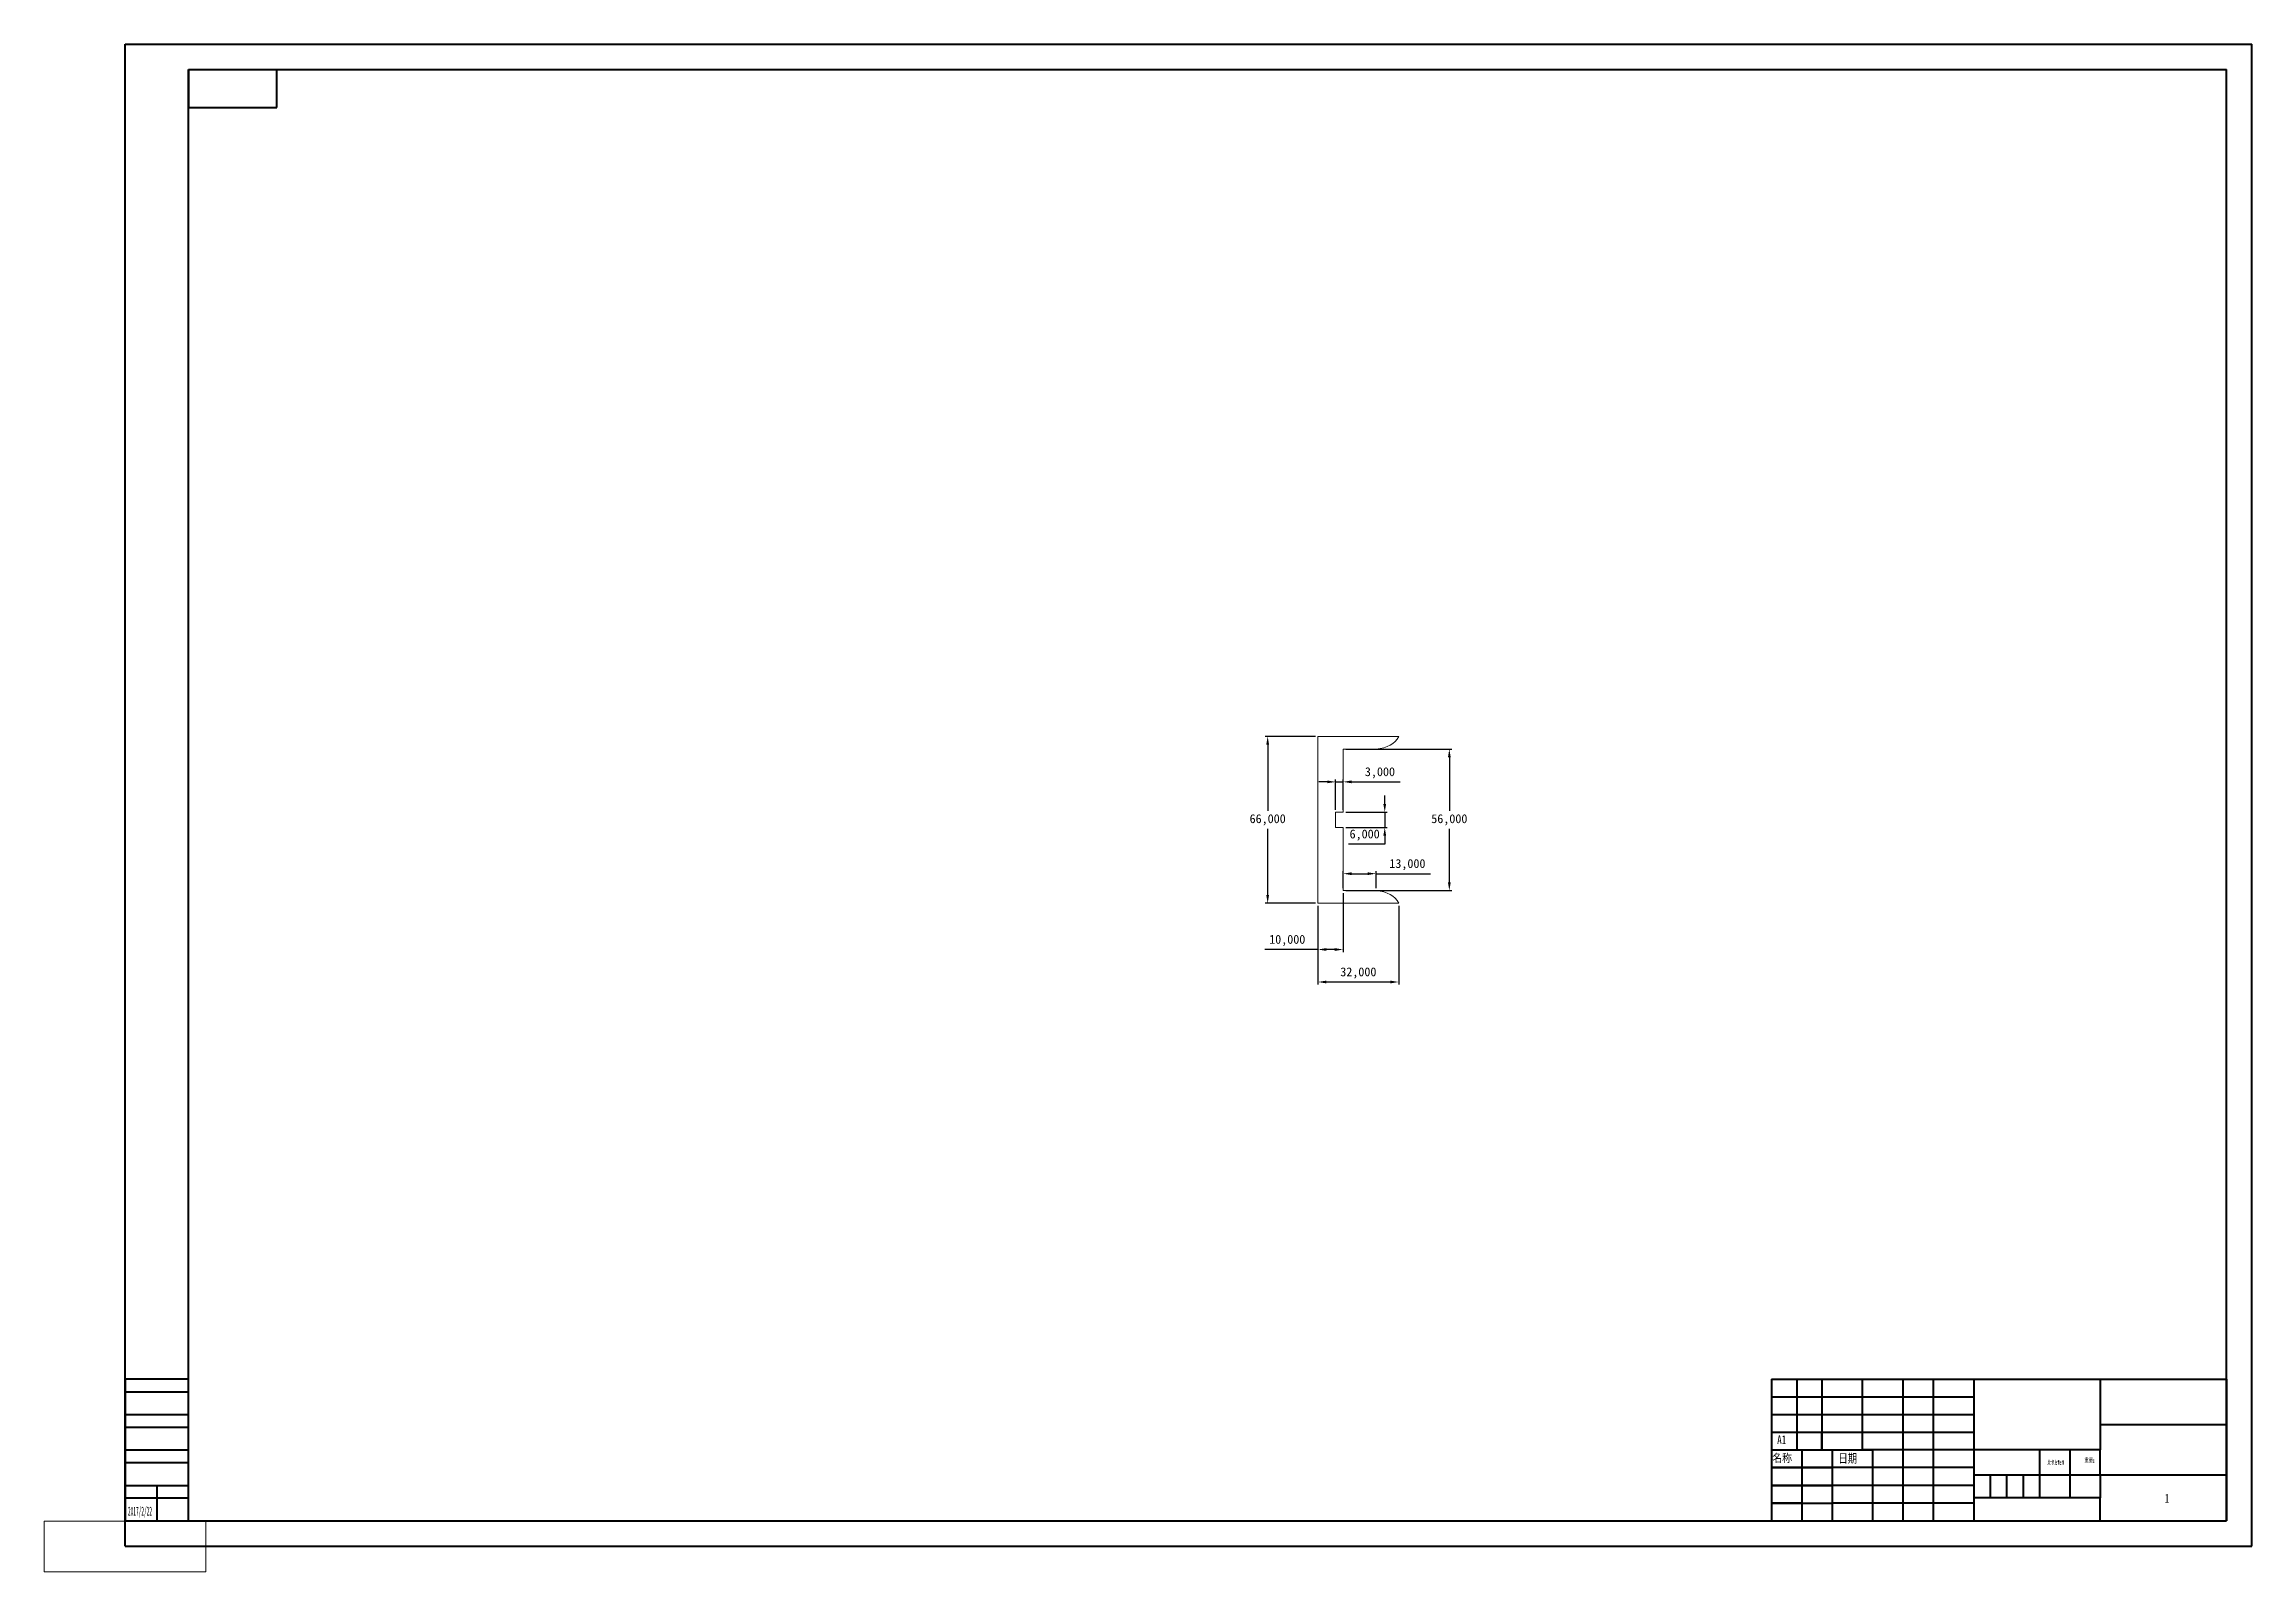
# Model space of a CAD drawing. Header units: millimetres. Extents: x -32 to 841, y -10 to 594.
import ezdxf

# ---------------------------------------------------------------- set-up
doc = ezdxf.new("R2010")
doc.units = ezdxf.units.MM
doc.header["$PDSIZE"] = -1
doc.styles.add('SLDTEXTSTYLE0', font='TXT', dxfattribs={"width": 0.75, "bigfont": 'bigfont'})
doc.styles.add('SLDTEXTSTYLE1', font='TXT', dxfattribs={"width": 0.75})
doc.styles.add('SLDTEXTSTYLE3', font='TXT', dxfattribs={"width": 1.018999, "bigfont": 'bigfont'})
doc.styles.add('SLDTEXTSTYLE4', font='TXT', dxfattribs={"width": 0.369871})
doc.dimstyles.new('ISO-25', dxfattribs={"dimtxt": 2.5, "dimasz": 2.5, "dimexe": 1.25, "dimexo": 0.625, "dimtad": 1, "dimtxsty": 'Standard', "dimcen": 2.5, "dimadec": 0, "dimazin": 0, "dimtfac": 1, "dimtmove": 0, "dimatfit": 3, "dimfxl": 1, "dimarcsym": 0})

# ---------------------------------------------------------------- blocks, each defined once
blk = doc.blocks.new('*D8')
at = {"color": 0, "lineweight": -2}
for p, q in [((470.73, 320.43), (450.87, 320.43)), ((451.87, 317.13), (451.87, 291)), ((451.87, 257.73), (451.87, 283.87)), ((470.73, 254.43), (450.87, 254.43))]:
    blk.add_line(p, q, dxfattribs=at)
at = {"color": 0}
for points in [[(451.32, 317.13), (452.42, 317.13), (451.87, 320.43)], [(451.32, 257.73), (452.42, 257.73), (451.87, 254.43)]]:
    blk.add_solid(points, dxfattribs=at)
at = {"layer": 'Defpoints', "color": 0}
for p in [(471.73, 320.43), (451.87, 254.43), (471.73, 254.43)]:
    blk.add_point(p, dxfattribs=at)
at = {"color": 0, "insert": (451.87, 287.43), "char_height": 3.5, "attachment_point": 5}
blk.add_mtext('66,000', dxfattribs=at)
blk = doc.blocks.new('*D9')
at = {"color": 0, "lineweight": -2}
for p, q in [((481.73, 258.43), (481.73, 235.14)), ((471.73, 252.43), (471.73, 235.14)), ((471.73, 236.14), (450.79, 236.14)), ((478.42, 236.14), (475.03, 236.14))]:
    blk.add_line(p, q, dxfattribs=at)
at = {"color": 0}
for points in [[(475.03, 236.69), (475.03, 235.59), (471.73, 236.14)], [(478.42, 236.69), (478.42, 235.59), (481.73, 236.14)]]:
    blk.add_solid(points, dxfattribs=at)
at = {"layer": 'Defpoints', "color": 0}
for p in [(471.73, 253.43), (481.73, 259.43), (471.73, 236.14)]:
    blk.add_point(p, dxfattribs=at)
at = {"color": 0, "insert": (459.61, 239.71), "char_height": 3.5, "attachment_point": 5}
blk.add_mtext('10,000', dxfattribs=at)
blk = doc.blocks.new('*D10')
at = {"color": 0, "lineweight": -2}
for p, q in [((471.73, 253.43), (471.73, 222.29)), ((503.73, 253.43), (503.73, 222.29)), ((475.03, 223.29), (500.42, 223.29))]:
    blk.add_line(p, q, dxfattribs=at)
at = {"color": 0}
for points in [[(475.03, 223.84), (475.03, 222.74), (471.73, 223.29)], [(500.42, 223.84), (500.42, 222.74), (503.73, 223.29)]]:
    blk.add_solid(points, dxfattribs=at)
at = {"layer": 'Defpoints', "color": 0}
for p in [(471.73, 254.43), (503.73, 254.43), (503.73, 223.29)]:
    blk.add_point(p, dxfattribs=at)
at = {"color": 0, "insert": (487.73, 226.85), "char_height": 3.5, "attachment_point": 5}
blk.add_mtext('32,000', dxfattribs=at)
blk = doc.blocks.new('*D11')
at = {"color": 0, "lineweight": -2}
for p, q in [((482.73, 315.43), (524.71, 315.43)), ((523.71, 312.13), (523.71, 291)), ((523.71, 262.73), (523.71, 283.87)), ((482.73, 259.43), (524.71, 259.43))]:
    blk.add_line(p, q, dxfattribs=at)
at = {"color": 0}
for points in [[(523.16, 312.13), (524.26, 312.13), (523.71, 315.43)], [(523.16, 262.73), (524.26, 262.73), (523.71, 259.43)]]:
    blk.add_solid(points, dxfattribs=at)
at = {"layer": 'Defpoints', "color": 0}
for p in [(481.73, 315.43), (481.73, 259.43), (523.71, 259.43)]:
    blk.add_point(p, dxfattribs=at)
at = {"color": 0, "insert": (523.71, 287.43), "char_height": 3.5, "attachment_point": 5}
blk.add_mtext('56,000', dxfattribs=at)
blk = doc.blocks.new('*D12')
at = {"color": 0, "lineweight": -2}
for p, q in [((498.17, 293.73), (498.17, 297.04)), ((482.73, 290.43), (499.17, 290.43)), ((498.17, 290.43), (498.17, 284.43)), ((482.73, 284.43), (499.17, 284.43)), ((498.17, 281.13), (498.17, 277.83)), ((498.17, 277.83), (483.81, 277.83))]:
    blk.add_line(p, q, dxfattribs=at)
at = {"color": 0}
for points in [[(497.61, 293.73), (498.72, 293.73), (498.17, 290.43)], [(497.61, 281.13), (498.72, 281.13), (498.17, 284.43)]]:
    blk.add_solid(points, dxfattribs=at)
at = {"layer": 'Defpoints', "color": 0}
for p in [(481.73, 290.43), (481.73, 284.43), (498.17, 284.43)]:
    blk.add_point(p, dxfattribs=at)
at = {"color": 0, "insert": (490.22, 281.39), "char_height": 3.5, "attachment_point": 5}
blk.add_mtext('6,000', dxfattribs=at)
blk = doc.blocks.new('*D13')
at = {"color": 0, "lineweight": -2}
for p, q in [((475.42, 302.44), (472.12, 302.44)), ((478.73, 291.43), (478.73, 303.44)), ((478.73, 302.44), (481.73, 302.44)), ((481.73, 291.43), (481.73, 303.44)), ((485.03, 302.44), (504.21, 302.44))]:
    blk.add_line(p, q, dxfattribs=at)
at = {"color": 0}
for points in [[(475.42, 302.99), (475.42, 301.89), (478.73, 302.44)], [(485.03, 302.99), (485.03, 301.89), (481.73, 302.44)]]:
    blk.add_solid(points, dxfattribs=at)
at = {"layer": 'Defpoints', "color": 0}
for p in [(481.73, 302.44), (478.73, 290.43), (481.73, 290.43)]:
    blk.add_point(p, dxfattribs=at)
at = {"color": 0, "insert": (496.27, 306.01), "char_height": 3.5, "attachment_point": 5}
blk.add_mtext('3,000', dxfattribs=at)
blk = doc.blocks.new('*D14')
at = {"color": 0, "lineweight": -2}
for p, q in [((481.73, 260.43), (481.73, 267.13)), ((485.03, 266.13), (491.42, 266.13)), ((494.73, 260.43), (494.73, 267.13)), ((494.73, 266.13), (516.24, 266.13))]:
    blk.add_line(p, q, dxfattribs=at)
at = {"color": 0}
for points in [[(485.03, 266.68), (485.03, 265.58), (481.73, 266.13)], [(491.42, 266.68), (491.42, 265.58), (494.73, 266.13)]]:
    blk.add_solid(points, dxfattribs=at)
at = {"layer": 'Defpoints', "color": 0}
for p in [(494.73, 266.13), (481.73, 259.43), (494.73, 259.43)]:
    blk.add_point(p, dxfattribs=at)
at = {"color": 0, "insert": (507.13, 269.69), "char_height": 3.5, "attachment_point": 5}
blk.add_mtext('13,000', dxfattribs=at)

msp = doc.modelspace()

# ---------------------------------------------------------------- linework, layer by layer
at = {"color": 7, "linetype": 'Continuous', "lineweight": 40}
for p, q in [((0.0788, 0.2148), (0.0788, 594.2148)), ((0.0788, 594.2148), (841.0788, 594.2148)), ((841.0788, 0.2148), (841.0788, 594.2148)), ((25.0788, 10.2148), (25.0788, 584.2148)), ((25.0788, 584.2148), (831.0788, 584.2148)), ((25.0788, 584.2148), (25.0788, 569.2148)), ((25.0788, 584.2148), (60.0788, 584.2148)), ((60.0788, 569.2148), (60.0788, 584.2148)), ((831.0788, 10.2148), (831.0788, 584.2148)), ((25.0788, 569.2148), (60.0788, 569.2148)), ((25.0788, 66.2148), (0.0788, 66.2148)), ((0.0788, 66.2148), (0.0788, 61.2148)), ((0.0788, 61.2148), (25.0788, 61.2148)), ((0.0788, 61.2148), (0.0788, 52.2148)), ((651.0788, 66.2148), (831.0788, 66.2148)), ((651.0788, 66.2148), (651.0788, 10.2148)), ((661.0788, 66.2148), (661.0788, 38.2148)), ((671.0788, 66.2148), (671.0788, 38.2148)), ((687.0788, 38.2148), (687.0788, 66.2148)), ((703.0788, 66.2148), (703.0788, 10.2148)), ((715.0788, 66.2148), (715.0788, 10.2148)), ((731.0788, 66.2148), (731.0788, 10.2148)), ((781.0788, 66.2148), (781.0788, 38.2148)), ((831.0788, 66.2148), (831.0788, 10.2148)), ((651.0788, 59.2148), (731.0788, 59.2148)), ((651.0788, 59.2148), (661.0788, 59.2148)), ((0.0788, 52.2148), (25.0788, 52.2148)), ((0.0788, 52.2148), (0.0788, 47.2148)), ((0.0788, 47.2148), (25.0788, 47.2148)), ((0.0788, 47.2148), (0.0788, 38.2148)), ((651.0788, 52.2148), (731.0788, 52.2148)), ((651.0788, 52.2148), (661.0788, 52.2148)), ((651.0788, 45.2148), (731.0788, 45.2148)), ((651.0788, 45.2148), (661.0788, 45.2148)), ((661.0788, 45.2148), (661.0788, 38.2148)), ((671.0788, 38.2148), (671.0788, 45.2148)), ((781.0788, 48.2148), (831.0788, 48.2148)), ((0.0788, 38.2148), (25.0788, 38.2148)), ((0.0788, 38.2148), (0.0788, 33.2148)), ((651.0788, 38.2148), (661.0788, 38.2148)), ((651.0788, 38.2148), (663.0788, 38.2148)), ((661.0788, 38.2148), (671.0788, 38.2148)), ((663.0788, 38.2148), (663.0788, 31.2148)), ((663.0788, 38.2148), (675.0788, 38.2148)), ((663.0788, 38.2148), (663.0788, 31.2148)), ((671.0788, 38.2148), (687.0788, 38.2148)), ((675.0788, 38.2148), (675.0788, 31.2148)), ((675.0788, 38.2148), (691.0788, 38.2148)), ((703.0788, 38.2148), (687.0788, 38.2148)), ((691.0788, 38.2148), (691.0788, 31.2148)), ((715.0788, 38.2148), (703.0788, 38.2148)), ((731.0788, 38.2148), (715.0788, 38.2148)), ((781.0788, 38.2148), (731.0788, 38.2148)), ((757.0788, 38.2148), (757.0788, 28.2148)), ((769.0788, 38.2148), (769.0788, 19.2148)), ((781.0788, 28.2148), (781.0788, 38.2148)), ((0.0788, 33.2148), (25.0788, 33.2148)), ((0.0788, 33.2148), (0.0788, 24.2148)), ((651.0788, 31.2148), (663.0788, 31.2148)), ((663.0788, 31.2148), (651.0788, 31.2148)), ((663.0788, 31.2148), (663.0788, 24.2148)), ((663.0788, 31.2148), (675.0788, 31.2148)), ((675.0788, 31.2148), (663.0788, 31.2148)), ((663.0788, 31.2148), (663.0788, 24.2148)), ((675.0788, 31.2148), (675.0788, 24.2148)), ((691.0788, 31.2148), (675.0788, 31.2148)), ((691.0788, 31.2148), (691.0788, 24.2148)), ((703.0788, 31.2148), (691.0788, 31.2148)), ((715.0788, 31.2148), (703.0788, 31.2148)), ((731.0788, 31.2148), (715.0788, 31.2148)), ((831.0788, 28.2148), (731.0788, 28.2148)), ((737.5788, 28.2148), (737.5788, 19.2148)), ((744.0788, 28.2148), (744.0788, 19.2148)), ((750.5788, 28.2148), (750.5788, 19.2148)), ((757.0788, 28.2148), (757.0788, 19.2148)), ((781.0788, 28.2148), (781.0788, 19.2148)), ((0.0788, 24.2148), (25.0788, 24.2148)), ((0.0788, 24.2148), (0.0788, 19.2148)), ((0.0788, 19.2148), (25.0788, 19.2148)), ((0.0788, 19.2148), (0.0788, 10.2148)), ((12.5788, 24.2148), (12.5788, 10.2148)), ((663.0788, 24.2148), (651.0788, 24.2148)), ((651.0788, 24.2148), (663.0788, 24.2148)), ((663.0788, 24.2148), (663.0788, 17.2148)), ((675.0788, 24.2148), (663.0788, 24.2148)), ((663.0788, 24.2148), (675.0788, 24.2148)), ((663.0788, 24.2148), (663.0788, 17.2148)), ((675.0788, 24.2148), (675.0788, 17.2148)), ((691.0788, 24.2148), (675.0788, 24.2148)), ((691.0788, 24.2148), (691.0788, 17.2148)), ((703.0788, 24.2148), (691.0788, 24.2148)), ((715.0788, 24.2148), (703.0788, 24.2148)), ((731.0788, 24.2148), (715.0788, 24.2148)), ((737.5788, 19.2148), (731.0788, 19.2148)), ((744.0788, 19.2148), (737.5788, 19.2148)), ((750.5788, 19.2148), (744.0788, 19.2148)), ((757.0788, 19.2148), (750.5788, 19.2148)), ((769.0788, 19.2148), (757.0788, 19.2148)), ((781.0788, 19.2148), (757.0788, 19.2148)), ((781.0788, 10.2148), (781.0788, 19.2148)), ((0.0788, 10.2148), (25.0788, 10.2148)), ((25.0788, 10.2148), (831.0788, 10.2148)), ((651.0788, 17.2148), (663.0788, 17.2148)), ((663.0788, 17.2148), (651.0788, 17.2148)), ((651.0788, 10.2148), (831.0788, 10.2148)), ((663.0788, 17.2148), (663.0788, 10.2148)), ((663.0788, 17.2148), (675.0788, 17.2148)), ((663.0788, 17.2148), (675.0788, 17.2148)), ((663.0788, 17.2148), (663.0788, 10.2148)), ((675.0788, 17.2148), (675.0788, 10.2148)), ((691.0788, 17.2148), (675.0788, 17.2148)), ((691.0788, 17.2148), (691.0788, 10.2148)), ((703.0788, 17.2148), (691.0788, 17.2148)), ((715.0788, 17.2148), (703.0788, 17.2148)), ((731.0788, 17.2148), (715.0788, 17.2148)), ((0.0788, 0.2148), (841.0788, 0.2148))]:
    msp.add_line(p, q, dxfattribs=at)
at = {"color": 7, "linetype": 'Continuous', "lineweight": 15}
for p, q in [((471.7254, 320.4312), (471.7254, 254.4312)), ((503.7254, 320.4312), (471.7254, 320.4312)), ((481.7254, 315.4312), (494.7254, 315.4312)), ((481.7254, 290.4312), (481.7254, 315.4312)), ((478.7254, 290.4312), (481.7254, 290.4312)), ((478.7254, 284.4312), (478.7254, 290.4312)), ((481.7254, 284.4312), (478.7254, 284.4312)), ((481.7254, 259.4312), (481.7254, 284.4312)), ((471.7254, 254.4312), (503.7254, 254.4312)), ((494.7254, 259.4312), (481.7254, 259.4312)), ((-32, 10), (32, 10)), ((-32, 10), (-32, -10)), ((32, 10), (32, -10)), ((-32, -10), (32, -10))]:
    msp.add_line(p, q, dxfattribs=at)
for points in [[(494.7254, 315.4312), (499.1998, 315.8308), (502.1998, 317.4975), (503.7254, 320.4312)], [(503.7254, 254.4312), (502.1998, 257.3649), (499.1998, 259.0315), (494.7254, 259.4312)]]:
    msp.add_open_spline(points, degree=3, dxfattribs=at)

# ---------------------------------------------------------------- texts
at = {"color": 7, "linetype": 'Continuous', "lineweight": 0, "attachment_point": 1}
for s, insert, char_height, style in [('A1', (653.3613, 44.026), 3.5, 'SLDTEXTSTYLE1'), ('名称', (651.4528, 36.3005), 3.175, 'SLDTEXTSTYLE3'), ('日期', (677.5984, 36.2992), 3.5, 'SLDTEXTSTYLE0'), ('重量: ', (774.9311, 34.8942), 1.5875, 'SLDTEXTSTYLE0'), ('比例:{\\Ftxt,bigfont|c134;1}:1', (760.115, 33.9803), 1.5875, 'SLDTEXTSTYLE0'), ('1', (806.6284, 20.827), 3.5, 'SLDTEXTSTYLE1'), ('2017/2/22', (1.1501, 15.7849), 3.5, 'SLDTEXTSTYLE4')]:
    msp.add_mtext(s, dxfattribs=dict(at, insert=insert, char_height=char_height, style=style))

# ---------------------------------------------------------------- dimensions: what is measured, and where the dimension line sits
for base, p1, p2, picture, middle in [((451.8677, 254.4312), (471.7254, 320.4312), (471.7254, 254.4312), '*D8', (451.8677, 287.4312)), ((523.7101, 259.4312), (481.7254, 315.4312), (481.7254, 259.4312), '*D11', (523.7101, 287.4312)), ((498.1652, 284.4312), (481.7254, 290.4312), (481.7254, 284.4312), '*D12', (490.2245, 281.3928))]:
    dim = msp.add_linear_dim(base=base, p1=p1, p2=p2, angle=90, dimstyle='ISO-25', override={"dimtxt": 3.5, "dimasz": 3.302, "dimexe": 1, "dimexo": 1, "dimgap": 1.524, "dimtih": 1, "dimtoh": 1, "dimdec": 3, "dimzin": 0, "dimadec": 2, "dimtdec": 3, "dimtzin": 0})
    dim.commit()
    dim.dimension.update_dxf_attribs({"geometry": picture, "text_midpoint": middle})
for base, p1, p2, picture, middle in [((481.7254, 302.44), (478.7254, 290.4312), (481.7254, 290.4312), '*D13', (496.2701, 306.0057)), ((494.7254, 266.1256), (481.7254, 259.4312), (494.7254, 259.4312), '*D14', (507.1347, 269.6913)), ((471.7254, 236.1431), (481.7254, 259.4312), (471.7254, 253.4312), '*D9', (459.6077, 239.7088)), ((503.7254, 223.2891), (471.7254, 254.4312), (503.7254, 254.4312), '*D10', (487.7254, 226.8548))]:
    dim = msp.add_linear_dim(base=base, p1=p1, p2=p2, dimstyle='ISO-25', override={"dimtxt": 3.5, "dimasz": 3.302, "dimexe": 1, "dimexo": 1, "dimgap": 1.524, "dimtih": 1, "dimtoh": 1, "dimdec": 3, "dimzin": 0, "dimadec": 2, "dimtdec": 3, "dimtzin": 0})
    dim.commit()
    dim.dimension.update_dxf_attribs({"geometry": picture, "text_midpoint": middle})

doc.saveas('drawing.dxf')
